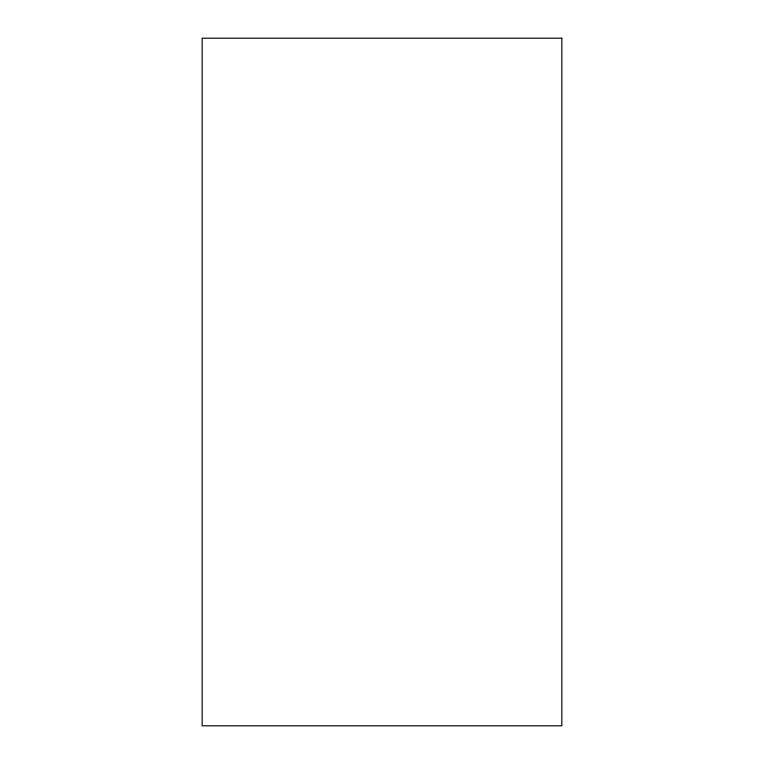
<?xml version="1.0" encoding="UTF-8"?>
<svg xmlns="http://www.w3.org/2000/svg" width="764" height="764" viewBox="0 0 764 764"><rect width="100%" height="100%" fill="white"/><g stroke="black" fill="none" stroke-linecap="round" stroke-linejoin="round"><path stroke-width="1.15" d="M561.836 38.2L202.164 38.2L202.164 725.8L561.836 725.8L561.836 38.2"/></g></svg>
